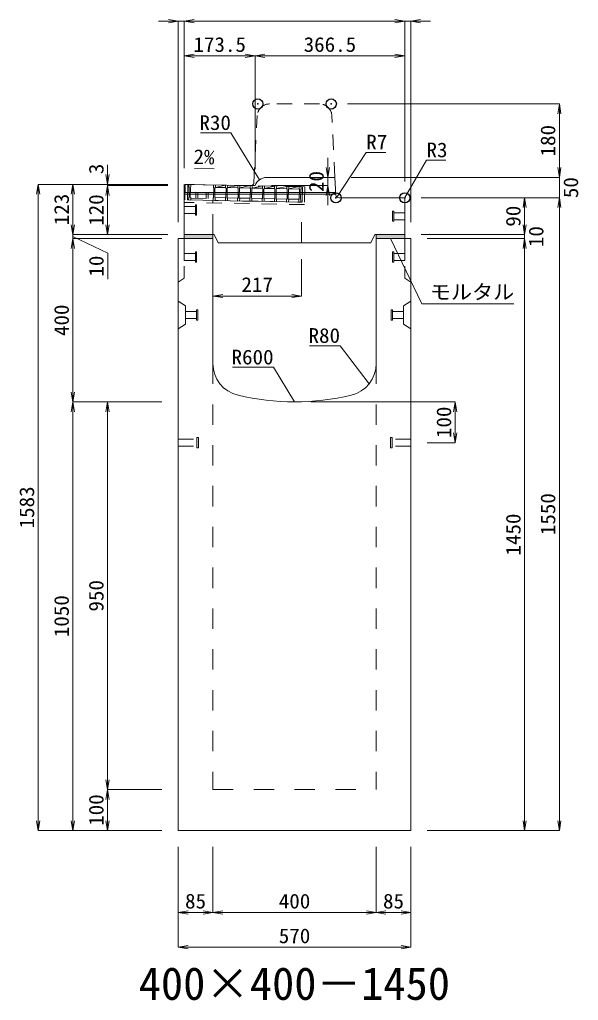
# Model space of a CAD drawing. Units: millimetres at full size. Extents: x -1809 to 57027, y -20349 to 17321.
# Drawn here: x 42395 to 43764, y -8012 to -5609 of the extents above; entities that cross this region are included whole.
import ezdxf
from ezdxf.enums import TextEntityAlignment as Align

# ---------------------------------------------------------------- set-up
doc = ezdxf.new("R2010")
doc.units = ezdxf.units.MM
doc.header["$LTSCALE"] = 50
doc.header["$PDMODE"] = 32
doc.header["$PDSIZE"] = 25
doc.linetypes.add('USER1', pattern=[2, 1, -1])
doc.linetypes.add('USER2', pattern=[1.35, 0.75, -0.6])
for name, color, linetype, lineweight in [('インサート', 3, 'USER2', 9), ('グレーチング', 7, 'USER2', 9), ('モルタル', 7, 'Continuous', 9), ('受枠', 3, 'USER2', 9), ('寸法線', 7, 'Continuous', 13), ('引出線', 4, 'Continuous', 13), ('本体', 2, 'Continuous', 13), ('目地', 132, 'Continuous', 9)]:
    doc.layers.add(name, color=color, linetype=linetype, lineweight=lineweight)
doc.layers.add('作業エリア', color=11, linetype='Continuous')
doc.layers.add('文字', color=7, linetype='Continuous')
doc.styles.add('ＭＳ 明朝', font='')
doc.styles.get('ＭＳ 明朝').set_extended_font_data('MS Mincho')

# ---------------------------------------------------------------- blocks, each defined once
blk = doc.blocks.new('open_arrow')
at = {"color": 0, "linetype": 'Continuous', "lineweight": -2}
blk.add_lwpolyline([(7.5, 1.25), (0, 0), (7.5, -1.25)], dxfattribs=at)

msp = doc.modelspace()

# ---------------------------------------------------------------- hatches: boundary and pattern name
at = {"layer": 'モルタル'}
for points in [[(42868.24, -6146.05), (42868.24, -6136.05), (42798.24, -6136.05), (42798.24, -6146.05)], [(43338.24, -6146.05), (43338.24, -6136.05), (43268.24, -6136.05), (43268.24, -6146.05)]]:
    msp.add_hatch(color=256, dxfattribs=at).paths.add_polyline_path(points)

# ---------------------------------------------------------------- linework, layer by layer
at = {"layer": 'インサート'}
for p, q in [((42798.24, -6067.55), (42825.24, -6067.55)), ((42798.24, -6067.55), (42798.24, -6084.55)), ((42828.24, -6063.55), (42825.24, -6063.55)), ((42825.24, -6063.55), (42825.24, -6088.55)), ((42828.24, -6088.55), (42828.24, -6063.55)), ((43308.24, -6078.55), (43311.24, -6078.55)), ((43308.24, -6103.55), (43308.24, -6078.55)), ((43311.24, -6078.55), (43311.24, -6103.55)), ((42798.24, -6084.55), (42825.24, -6084.55)), ((42825.24, -6088.55), (42828.24, -6088.55)), ((43311.24, -6103.55), (43308.24, -6103.55)), ((43338.24, -6082.55), (43311.24, -6082.55)), ((43338.24, -6099.55), (43311.24, -6099.55)), ((43338.24, -6082.55), (43338.24, -6099.55)), ((42798.24, -6182.55), (42825.24, -6182.55)), ((42798.24, -6182.55), (42798.24, -6199.55)), ((42798.24, -6199.55), (42825.24, -6199.55)), ((42828.24, -6178.55), (42825.24, -6178.55)), ((42825.24, -6178.55), (42825.24, -6203.55)), ((42828.24, -6203.55), (42828.24, -6178.55)), ((43308.24, -6178.55), (43311.24, -6178.55)), ((43308.24, -6203.55), (43308.24, -6178.55)), ((43311.24, -6178.55), (43311.24, -6203.55)), ((43338.24, -6182.55), (43311.24, -6182.55)), ((43338.24, -6199.55), (43311.24, -6199.55)), ((43338.24, -6182.55), (43338.24, -6199.55)), ((42825.24, -6203.55), (42828.24, -6203.55)), ((43311.24, -6203.55), (43308.24, -6203.55)), ((42801.44, -6324.55), (42828.44, -6324.55)), ((42801.44, -6324.55), (42801.44, -6341.55)), ((42801.44, -6341.55), (42828.44, -6341.55)), ((42831.44, -6320.55), (42828.44, -6320.55)), ((42828.44, -6320.55), (42828.44, -6345.55)), ((42831.44, -6345.55), (42831.44, -6320.55)), ((43305.04, -6320.55), (43308.04, -6320.55)), ((43305.04, -6345.55), (43305.04, -6320.55)), ((43308.04, -6320.55), (43308.04, -6345.55)), ((43335.04, -6324.55), (43308.04, -6324.55)), ((43335.04, -6341.55), (43308.04, -6341.55)), ((43335.04, -6324.55), (43335.04, -6341.55)), ((42828.44, -6345.55), (42831.44, -6345.55)), ((43308.04, -6345.55), (43305.04, -6345.55)), ((42783.24, -6637.55), (42829.24, -6637.55)), ((42783.24, -6654.55), (42783.24, -6637.55)), ((42783.24, -6654.55), (42829.24, -6654.55)), ((42829.24, -6658.55), (42829.24, -6633.55)), ((42829.24, -6633.55), (42833.24, -6633.55)), ((42833.24, -6658.55), (42833.24, -6633.55)), ((43303.24, -6633.55), (43307.24, -6633.55)), ((43303.24, -6633.55), (43303.24, -6658.55)), ((43307.24, -6633.55), (43307.24, -6658.55)), ((43353.24, -6637.55), (43307.24, -6637.55)), ((43353.24, -6654.55), (43307.24, -6654.55)), ((43353.24, -6637.55), (43353.24, -6654.55)), ((42833.24, -6658.55), (42829.24, -6658.55)), ((43307.24, -6658.55), (43303.24, -6658.55))]:
    msp.add_line(p, q, dxfattribs=at)
at = {"layer": 'グレーチング'}
for p, q in [((42809.53, -6013.27), (42809.41, -6019.27)), ((42809.41, -6019.27), (42810.39, -6020.29)), ((43084.48, -6018.59), (42809.53, -6013.27)), ((42810.39, -6020.29), (42809.93, -6044.29)), ((42813.39, -6020.35), (42812.93, -6044.34)), ((42814.41, -6019.37), (42813.39, -6020.35)), ((42814.53, -6013.37), (42814.41, -6019.37)), ((42869.52, -6014.43), (42869.4, -6020.43)), ((42869.4, -6020.43), (42870.38, -6021.45)), ((42870.38, -6021.45), (42869.92, -6045.45)), ((42873.38, -6021.51), (42872.92, -6045.5)), ((42874.4, -6020.53), (42873.38, -6021.51)), ((42874.52, -6014.53), (42874.4, -6020.53)), ((42874.4, -6020.53), (42899.51, -6015.01)), ((42874.4, -6020.53), (42899.4, -6021.01)), ((42899.51, -6015.01), (42899.4, -6021.01)), ((42899.4, -6021.01), (42900.38, -6022.03)), ((42900.38, -6022.03), (42899.91, -6046.03)), ((42903.38, -6022.09), (42902.91, -6046.09)), ((42904.39, -6021.11), (42903.38, -6022.09)), ((42904.51, -6015.11), (42904.39, -6021.11)), ((42904.39, -6021.11), (42929.51, -6015.59)), ((42904.39, -6021.11), (42929.39, -6021.59)), ((42929.51, -6015.59), (42929.39, -6021.59)), ((42929.39, -6021.59), (42930.37, -6022.61)), ((42930.37, -6022.61), (42929.91, -6046.61)), ((42933.37, -6022.67), (42932.91, -6046.67)), ((42934.39, -6021.69), (42933.37, -6022.67)), ((42934.51, -6015.69), (42934.39, -6021.69)), ((42934.39, -6021.69), (42959.5, -6016.17)), ((42934.39, -6021.69), (42959.38, -6022.17)), ((42959.5, -6016.17), (42959.38, -6022.17)), ((42959.38, -6022.17), (42960.36, -6023.19)), ((42960.36, -6023.19), (42959.9, -6047.19)), ((42963.36, -6023.25), (42962.9, -6047.25)), ((42964.38, -6022.27), (42963.36, -6023.25)), ((42964.5, -6016.27), (42964.38, -6022.27)), ((42964.38, -6022.27), (42989.49, -6016.76)), ((42964.38, -6022.27), (42989.38, -6022.75)), ((42989.49, -6016.76), (42989.38, -6022.75)), ((42989.38, -6022.75), (42990.36, -6023.77)), ((42990.36, -6023.77), (42989.89, -6047.77)), ((42993.36, -6023.83), (42992.89, -6047.83)), ((42994.38, -6022.85), (42993.36, -6023.83)), ((42994.49, -6016.85), (42994.38, -6022.85)), ((42994.38, -6022.85), (43019.49, -6017.34)), ((42994.38, -6022.85), (43019.37, -6023.33)), ((43019.49, -6017.34), (43019.37, -6023.33)), ((43019.37, -6023.33), (43020.35, -6024.35)), ((43020.35, -6024.35), (43019.89, -6048.35)), ((43023.35, -6024.41), (43022.89, -6048.41)), ((43024.37, -6023.43), (43023.35, -6024.41)), ((43024.49, -6017.43), (43024.37, -6023.43)), ((43024.37, -6023.43), (43049.48, -6017.92)), ((43024.37, -6023.43), (43049.37, -6023.92)), ((43049.48, -6017.92), (43049.37, -6023.92)), ((43049.37, -6023.92), (43050.35, -6024.93)), ((43050.35, -6024.93), (43049.88, -6048.93)), ((43053.35, -6024.99), (43052.88, -6048.99)), ((43054.37, -6024.01), (43053.35, -6024.99)), ((43054.48, -6018.01), (43054.37, -6024.01)), ((43054.37, -6024.01), (43079.48, -6018.5)), ((43054.37, -6024.01), (43079.36, -6024.5)), ((43079.48, -6018.5), (43079.36, -6024.5)), ((43079.36, -6024.5), (43080.34, -6025.51)), ((43080.34, -6025.51), (43079.88, -6049.51)), ((43083.34, -6025.57), (43082.88, -6049.57)), ((43084.36, -6024.59), (43083.34, -6025.57)), ((43084.48, -6018.59), (43084.36, -6024.59)), ((42808.79, -6051.26), (42808.91, -6045.27)), ((43083.74, -6056.59), (42808.79, -6051.26)), ((42808.91, -6045.27), (42809.93, -6044.29)), ((42813.91, -6045.36), (42812.93, -6044.34)), ((42813.79, -6051.36), (42813.91, -6045.36)), ((42813.88, -6046.86), (42868.87, -6047.93)), ((42826.67, -6032.11), (42826.38, -6047.1)), ((42826.67, -6032.11), (42856.66, -6032.69)), ((42831.67, -6032.2), (42831.38, -6047.2)), ((42851.66, -6032.59), (42851.37, -6047.59)), ((42856.66, -6032.69), (42856.37, -6047.68)), ((42868.78, -6052.43), (42868.9, -6046.43)), ((42868.9, -6046.43), (42869.92, -6045.45)), ((42872.92, -6045.5), (42899.91, -6046.03)), ((42873.9, -6046.52), (42872.92, -6045.5)), ((42873.78, -6052.52), (42873.9, -6046.52)), ((42898.78, -6053.01), (42898.89, -6047.01)), ((42898.89, -6047.01), (42899.91, -6046.03)), ((42903.89, -6047.1), (42902.91, -6046.09)), ((42902.91, -6046.09), (42929.91, -6046.61)), ((42903.78, -6053.1), (42903.89, -6047.1)), ((42928.77, -6053.59), (42928.89, -6047.59)), ((42928.89, -6047.59), (42929.91, -6046.61)), ((42933.89, -6047.68), (42932.91, -6046.67)), ((42932.91, -6046.67), (42959.9, -6047.19)), ((42933.77, -6053.68), (42933.89, -6047.68)), ((42958.76, -6054.17), (42958.88, -6048.17)), ((42958.88, -6048.17), (42959.9, -6047.19)), ((42963.88, -6048.27), (42962.9, -6047.25)), ((42962.9, -6047.25), (42989.89, -6047.77)), ((42963.76, -6054.26), (42963.88, -6048.27)), ((42988.76, -6054.75), (42988.88, -6048.75)), ((42988.88, -6048.75), (42989.89, -6047.77)), ((42993.87, -6048.85), (42992.89, -6047.83)), ((42992.89, -6047.83), (43019.89, -6048.35)), ((42993.76, -6054.84), (42993.87, -6048.85)), ((43018.75, -6055.33), (43018.87, -6049.33)), ((43018.87, -6049.33), (43019.89, -6048.35)), ((43023.87, -6049.43), (43022.89, -6048.41)), ((43022.89, -6048.41), (43049.88, -6048.93)), ((43023.75, -6055.43), (43023.87, -6049.43)), ((43048.75, -6055.91), (43048.86, -6049.91)), ((43048.86, -6049.91), (43049.88, -6048.93)), ((43052.88, -6048.99), (43079.88, -6049.51)), ((43053.86, -6050.01), (43052.88, -6048.99)), ((43053.75, -6056.01), (43053.86, -6050.01)), ((43078.74, -6056.49), (43078.86, -6050.49)), ((43078.86, -6050.49), (43079.88, -6049.51)), ((43083.86, -6050.59), (43082.88, -6049.57)), ((43083.74, -6056.59), (43083.86, -6050.59))]:
    msp.add_line(p, q, dxfattribs=at)
at = {"layer": 'モルタル'}
for points in [[(42798.24, -6136.05), (42868.24, -6136.05), (42868.24, -6146.05), (42798.24, -6146.05)], [(43268.24, -6136.05), (43338.24, -6136.05), (43338.24, -6146.05), (43268.24, -6146.05)]]:
    msp.add_lwpolyline(points, close=True, dxfattribs=at)
at = {"layer": '作業エリア'}
for p in [(42978.24, -5816.05), (43158.24, -5816.05), (43169.74, -6046.05), (43338.24, -6046.05)]:
    msp.add_point(p, dxfattribs=at)
at = {"layer": '受枠'}
for p, q in [((42800.53, -6013.1), (42799.68, -6057.09)), ((43093.48, -6018.77), (42800.53, -6013.1)), ((42806.53, -6013.21), (42805.79, -6051.21)), ((43087.48, -6018.65), (43086.74, -6056.64)), ((43093.48, -6018.77), (43092.62, -6062.76)), ((42805.79, -6051.21), (43086.74, -6056.64)), ((42867.78, -6052.41), (42867.67, -6058.41)), ((43092.62, -6062.76), (42799.68, -6057.09))]:
    msp.add_line(p, q, dxfattribs=at)
at = {"layer": '寸法線'}
for p, q in [((42846.24, -5613.38), (42735.24, -5613.38)), ((42783.24, -6106.03), (42783.24, -5613.38)), ((42798.24, -5613.38), (43338.24, -5613.38)), ((42798.24, -5973.03), (42798.24, -5613.38)), ((42798.24, -5973.03), (42798.24, -5613.38)), ((43290.24, -5613.38), (43401.24, -5613.38)), ((43338.24, -6006.03), (43338.24, -5613.38)), ((43338.24, -6006.03), (43338.24, -5613.38)), ((43353.24, -6106.03), (43353.24, -5613.38)), ((42971.61, -5698.38), (42798.24, -5698.38)), ((42798.24, -5973.03), (42798.24, -5698.38)), ((42971.61, -5976.03), (42971.61, -5698.38)), ((43338.24, -5698.38), (42971.61, -5698.38)), ((42971.61, -5976.03), (42971.61, -5698.38)), ((43338.24, -6006.03), (43338.24, -5698.38)), ((43198.26, -5816.05), (43717.02, -5816.05)), ((43717.02, -5816.05), (43717.02, -5996.05)), ((43149.6, -6064.05), (43149.6, -5948.05)), ((43717.02, -5948.05), (43717.02, -6094.05)), ((42610.3, -5965.05), (42610.3, -6064.05)), ((43039.91, -5996.05), (43149.6, -5996.05)), ((43207.26, -5996.05), (43717.02, -5996.05)), ((43207.26, -5996.05), (43717.02, -5996.05)), ((42440.3, -7596.05), (42440.3, -6013.05)), ((42758.22, -6013.05), (42440.3, -6013.05)), ((42525.3, -6013.05), (42525.3, -6136.05)), ((42758.22, -6013.05), (42525.3, -6013.05)), ((42758.22, -6013.05), (42610.3, -6013.05)), ((42758.22, -6016.05), (42610.3, -6016.05)), ((42610.3, -6016.05), (42610.3, -6136.05)), ((42758.22, -6016.05), (42610.3, -6016.05)), ((43011.63, -6016.05), (43149.6, -6016.05)), ((43378.26, -6046.05), (43632.02, -6046.05)), ((43378.26, -6046.05), (43717.02, -6046.05)), ((43378.26, -6046.05), (43717.02, -6046.05)), ((43632.02, -6046.05), (43632.02, -6136.05)), ((43717.02, -6046.05), (43717.02, -7596.05)), ((42525.3, -6088.05), (42525.3, -6194.05)), ((43632.02, -6088.05), (43632.02, -6194.05)), ((42758.22, -6136.05), (42525.3, -6136.05)), ((42758.22, -6136.05), (42525.3, -6136.05)), ((42525.3, -6141.05), (42610.51, -6181.26)), ((42743.22, -6146.05), (42525.3, -6146.05)), ((42525.3, -6146.05), (42525.3, -6546.05)), ((42743.22, -6146.05), (42525.3, -6146.05)), ((42758.22, -6136.05), (42610.3, -6136.05)), ((43378.26, -6136.05), (43632.02, -6136.05)), ((43378.26, -6136.05), (43632.02, -6136.05)), ((43393.26, -6146.05), (43632.02, -6146.05)), ((43393.26, -6146.05), (43632.02, -6146.05)), ((43632.02, -6146.05), (43632.02, -7596.05)), ((42610.51, -6181.26), (42610.51, -6245.32)), ((43085.24, -6196.07), (43085.24, -6286.56)), ((42868.24, -6286.56), (43085.24, -6286.56)), ((42743.22, -6546.05), (42525.3, -6546.05)), ((42525.3, -7596.05), (42525.3, -6546.05)), ((42743.22, -6546.05), (42525.3, -6546.05)), ((42610.3, -6546.05), (42610.3, -7496.05)), ((42743.22, -6546.05), (42610.3, -6546.05)), ((43108.26, -6546.05), (43462.02, -6546.05)), ((43462.02, -6546.05), (43462.02, -6646.05)), ((43393.26, -6646.05), (43462.02, -6646.05)), ((42743.22, -7496.05), (42610.3, -7496.05)), ((42610.3, -7496.05), (42610.3, -7596.05)), ((42743.22, -7496.05), (42610.3, -7496.05)), ((42743.22, -7596.05), (42440.3, -7596.05)), ((42743.22, -7596.05), (42525.3, -7596.05)), ((42743.22, -7596.05), (42610.3, -7596.05)), ((43393.26, -7596.05), (43632.02, -7596.05)), ((43393.26, -7596.05), (43717.02, -7596.05)), ((42783.24, -7636.07), (42783.24, -7797.21)), ((42783.24, -7636.07), (42783.24, -7882.21)), ((42868.24, -7636.07), (42868.24, -7797.21)), ((42868.24, -7636.07), (42868.24, -7797.21)), ((43268.24, -7636.07), (43268.24, -7797.21)), ((43268.24, -7636.07), (43268.24, -7797.21)), ((43353.24, -7636.07), (43353.24, -7797.21)), ((43353.24, -7636.07), (43353.24, -7882.21)), ((42783.24, -7797.21), (42868.24, -7797.21)), ((42868.24, -7797.21), (43268.24, -7797.21)), ((43268.24, -7797.21), (43353.24, -7797.21)), ((42783.24, -7882.21), (43353.24, -7882.21))]:
    msp.add_line(p, q, dxfattribs=at)
at = {"layer": '引出線'}
for points in [[(42982.57, -6001.56), (42912.35, -5886.93), (42837.68, -5886.93)], [(43171.58, -6044.13), (43243.97, -5934.6), (43291.9, -5934.6)], [(43337.36, -6046.93), (43391.52, -5953.77), (43439.25, -5953.77)], [(42871.74, -5974.93), (42823, -5973.95), (42871.74, -5974.93)], [(43303.24, -6146.05), (43379.95, -6305.82), (43605.87, -6305.82)], [(43251, -6501.63), (43179.74, -6408.52), (43105.07, -6408.52)], [(43068.24, -6546.05), (43016.88, -6461.3), (42915.87, -6461.3)]]:
    msp.add_lwpolyline(points, dxfattribs=at)
at = {"layer": '本体', "linetype": 'USER2', "lineweight": 9}
for p, q in [((43129.7, -5816.05), (43006.78, -5816.05)), ((42968.57, -6009.4), (42976.82, -5844.56)), ((43167.24, -5996.05), (43159.67, -5844.56)), ((42798.24, -6146.05), (42798.24, -6243.05)), ((43338.24, -6146.05), (43338.24, -6243.05)), ((42798.24, -6243.05), (42783.24, -6252.55)), ((43338.24, -6243.05), (43353.24, -6252.55))]:
    msp.add_line(p, q, dxfattribs=at)
at = {"layer": '本体'}
for p, q in [((43167.24, -5996.05), (42999.89, -5996.05)), ((43169.41, -6039.4), (43167.24, -5996.05)), ((42798.24, -6136.05), (42798.24, -6013.05)), ((42953.24, -6016.05), (42798.24, -6013.05)), ((42953.24, -6016.05), (42971.61, -6016.05)), ((43335.24, -6046.05), (43176.4, -6046.05)), ((43338.24, -6136.05), (43338.24, -6049.05)), ((42783.24, -6146.05), (42783.24, -7596.05)), ((42868.24, -6146.05), (42783.24, -6146.05)), ((42871.24, -6136.05), (42798.24, -6136.05)), ((42868.24, -6146.05), (42868.24, -6452.02)), ((42871.24, -6136.05), (42881.24, -6156.05)), ((43265.24, -6136.05), (43255.24, -6156.05)), ((43338.24, -6136.05), (43265.24, -6136.05)), ((43268.24, -6452.02), (43268.24, -6146.05)), ((43353.24, -6146.05), (43268.24, -6146.05)), ((43353.24, -7596.05), (43353.24, -6146.05)), ((43255.24, -6156.05), (42881.24, -6156.05)), ((42783.24, -7596.05), (43353.24, -7596.05))]:
    msp.add_line(p, q, dxfattribs=at)
at = {"layer": '本体', "linetype": 'USER1'}
for p, q in [((42868.24, -6136.05), (42868.24, -6052.42)), ((43085.24, -6156.05), (43085.24, -6056.62))]:
    msp.add_line(p, q, dxfattribs=at)
at = {"layer": '本体', "lineweight": 9}
for p, q in [((42783.24, -6299.05), (42801.44, -6310.55)), ((42801.44, -6310.55), (42801.44, -6355.55)), ((43353.24, -6299.05), (43335.04, -6310.55)), ((43335.04, -6310.55), (43335.04, -6355.55)), ((42783.24, -6367.05), (42801.44, -6355.55)), ((43353.24, -6367.05), (43335.04, -6355.55))]:
    msp.add_line(p, q, dxfattribs=at)
at = {"layer": '本体', "linetype": 'USER1', "lineweight": 15}
for p, q in [((42868.24, -6452.02), (42868.24, -7496.05)), ((43268.24, -6452.02), (43268.24, -7496.05)), ((42868.24, -7496.05), (43268.24, -7496.05))]:
    msp.add_line(p, q, dxfattribs=at)
at = {"layer": '本体', "linetype": 'USER2', "lineweight": 9}
for centre, radius, start, end in [((43006.78, -5846.05), 30, 90, 177.13759), ((43129.7, -5846.05), 30, 2.86241, 90), ((42961.58, -6009.05), 7, 270, 357.13759)]:
    msp.add_arc(centre, radius, start, end, dxfattribs=at)
at = {"layer": '本体'}
for centre, radius, start, end in [((42999.89, -6026.05), 30, 90, 160.52878), ((43176.4, -6039.05), 7, 182.86241, 270), ((43335.24, -6049.05), 3, 0, 90), ((42948.24, -6452.02), 80, 180, 256.65764), ((43188.24, -6452.02), 80, 283.34236, 0), ((43068.24, -5946.05), 600, 256.65764, 283.34236)]:
    msp.add_arc(centre, radius, start, end, dxfattribs=at)
at = {"layer": '目地'}
for p, q in [((42798.24, -6033.05), (43169.09, -6033.05)), ((42798.24, -6037.05), (43169.29, -6037.05))]:
    msp.add_line(p, q, dxfattribs=at)

# ---------------------------------------------------------------- block references
at = {"layer": '寸法線', "xscale": 3.2, "yscale": 3.2}
for p, rotation in [((42783.24, -5613.38), 180), ((43338.24, -5613.38), 180), ((43338.24, -5613.38), 180), ((42971.61, -5698.38), 180), ((43338.24, -5698.38), 180), ((43717.02, -5816.05), 270), ((43149.6, -5996.05), 90), ((43717.02, -5996.05), 90), ((43717.02, -5996.05), 90), ((42610.3, -6013.05), 90), ((42440.3, -6013.05), 270), ((42525.3, -6013.05), 270), ((42610.3, -6016.05), 270), ((42610.3, -6016.05), 270), ((43149.6, -6016.05), 270), ((43632.02, -6046.05), 270), ((43717.02, -6046.05), 270), ((43717.02, -6046.05), 270), ((42525.3, -6136.05), 90), ((42525.3, -6136.05), 90), ((42610.3, -6136.05), 90), ((43632.02, -6136.05), 90), ((43632.02, -6136.05), 90), ((42525.3, -6146.05), 270), ((42525.3, -6146.05), 270), ((43632.02, -6146.05), 270), ((43632.02, -6146.05), 270), ((43085.24, -6286.56), 180), ((42525.3, -6546.05), 90), ((42525.3, -6546.05), 270), ((42610.3, -6546.05), 270), ((43462.02, -6546.05), 270), ((43462.02, -6646.05), 90), ((42610.3, -7496.05), 90), ((42610.3, -7496.05), 270), ((42440.3, -7596.05), 90), ((42525.3, -7596.05), 90), ((42610.3, -7596.05), 90), ((43632.02, -7596.05), 90), ((43717.02, -7596.05), 90), ((42868.24, -7797.21), 180), ((43268.24, -7797.21), 180), ((43353.24, -7797.21), 180), ((43353.24, -7882.21), 180)]:
    msp.add_blockref('open_arrow', p, dxfattribs=dict(at, rotation=rotation))
for p in [(42798.24, -5613.38), (42798.24, -5613.38), (43353.24, -5613.38), (42798.24, -5698.38), (42971.61, -5698.38), (42868.24, -6286.56), (42783.24, -7797.21), (42868.24, -7797.21), (43268.24, -7797.21), (42783.24, -7882.21)]:
    msp.add_blockref('open_arrow', p, dxfattribs=at)
at = {"layer": '引出線', "xscale": 0.0533, "yscale": 0.0533}
for p, rotation in [((42871.74, -5974.93), 178.9), ((42982.57, -6001.56), 121.5), ((43171.58, -6044.13), 56.5), ((43337.36, -6046.93), 59.8), ((43303.24, -6146.05), 295.6), ((43251, -6501.63), 127.4), ((43068.24, -6546.05), 121.2)]:
    msp.add_blockref('open_arrow', p, dxfattribs=dict(at, rotation=rotation))

# ---------------------------------------------------------------- texts
at = {"layer": '寸法線', "style": 'ＭＳ 明朝', "width": 1.05}
for s, p in [('173.5', (42884.92, -5670.36)), ('366.5', (43154.92, -5670.36)), ('217', (42976.74, -6258.54)), ('85', (42825.74, -7769.19)), ('400', (43068.24, -7769.19)), ('85', (43310.74, -7769.19)), ('570', (43068.24, -7854.19))]:
    msp.add_text(s, height=36.03, dxfattribs=at).set_placement(p, align=Align.MIDDLE_CENTER)
for s, p in [('180', (43689, -5906.05)), ('3', (42582.3, -5975.23)), ('20', (43121.58, -6006.05)), ('50', (43745.04, -6021.05)), ('123', (42497.28, -6074.55)), ('120', (42582.28, -6076.05)), ('90', (43604, -6091.05)), ('10', (43660.04, -6141.05)), ('10', (42582.49, -6213.29)), ('400', (42497.28, -6346.05)), ('100', (43434, -6596.05)), ('1583', (42412.28, -6804.55)), ('1550', (43689, -6821.05)), ('1450', (43604, -6871.05)), ('950', (42582.28, -7021.05)), ('1050', (42497.28, -7071.05)), ('100', (42582.28, -7546.05))]:
    msp.add_text(s, height=36.03, rotation=90, dxfattribs=at).set_placement(p, align=Align.MIDDLE_CENTER)
at = {"layer": '引出線', "style": 'ＭＳ 明朝', "width": 1.05}
for s, p in [('R30', (42912.35, -5843.73)), ('R80', (43179.74, -6365.32)), ('R600', (43016.88, -6418.1))]:
    msp.add_text(s, height=36.03, dxfattribs=at).set_placement(p, align=Align.TOP_RIGHT)
for s, p in [('R7', (43243.97, -5891.4)), ('R3', (43391.52, -5910.57)), ('モルタル', (43399.95, -6258.72))]:
    msp.add_text(s, height=36.03, dxfattribs=at).set_placement(p, align=Align.TOP_LEFT)
msp.add_text('2%', height=36.03, rotation=358.854, dxfattribs=at).set_placement((42872.68, -5928.03), align=Align.TOP_RIGHT)
at = {"layer": '文字', "style": 'ＭＳ 明朝'}
msp.add_text('400×400－1450', height=80.06, dxfattribs=at).set_placement((43067.76, -7971.03), align=Align.MIDDLE_CENTER)

doc.saveas('drawing.dxf')
